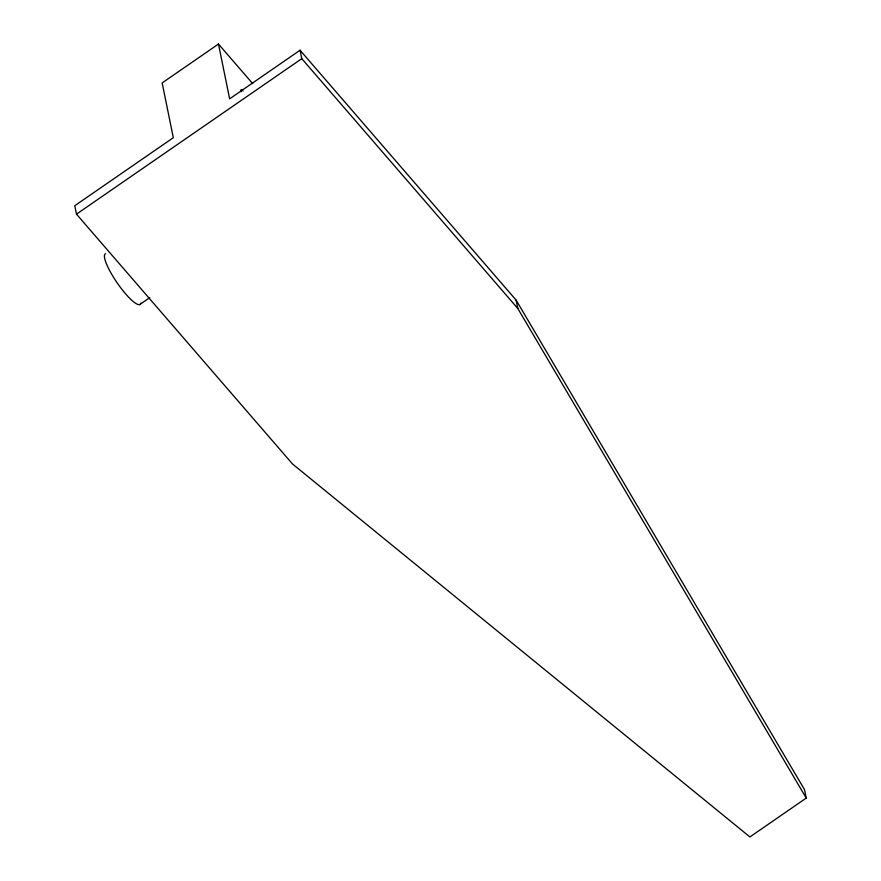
<?xml version="1.0" encoding="UTF-8"?>
<svg xmlns="http://www.w3.org/2000/svg" width="881" height="881" viewBox="0 0 881 881"><rect width="100%" height="100%" fill="white"/><g stroke="black" fill="none" stroke-linecap="round" stroke-linejoin="round"><path stroke-width="1.32" d="M218.477 44.05L162.159 82.924L173.304 137.711L74.764 205.725L76.482 214.149L292.514 463.99L749.907 836.95L806.236 798.076L804.518 789.651L516.09 300.069L300.058 50.228L229.633 98.837L218.477 44.05L252.682 83.607M76.482 214.149L301.776 58.664L300.058 50.228M139.749 304.562L149.748 297.657M301.776 58.664L517.808 308.493L806.236 798.076M516.09 300.069L517.808 308.493M241.097 91.723A6.574 1.421 55.4 0 1 243.035 91.007M140.817 303.086A30.67 6.619 55.4 0 1 118.539 284.816A30.67 6.619 55.4 0 1 105.566 253.75"/></g></svg>
